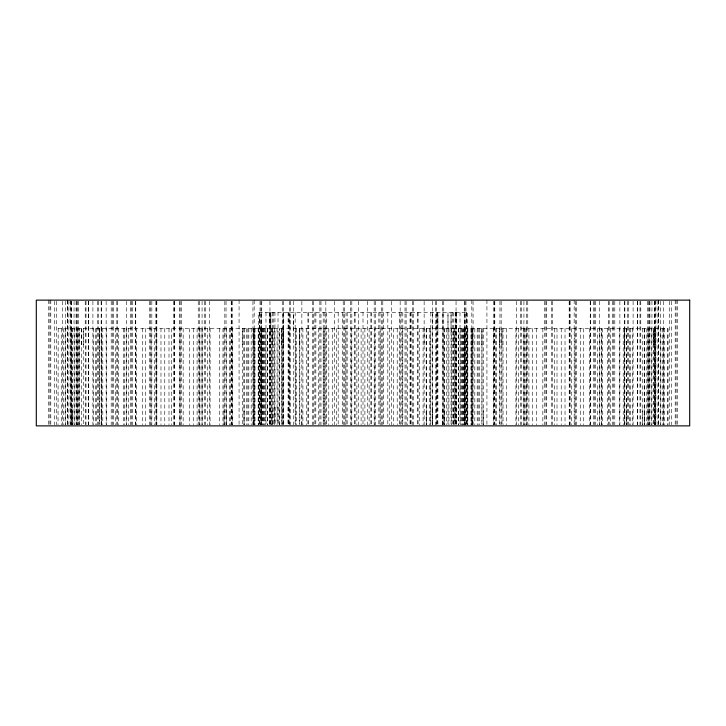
<?xml version="1.0" encoding="UTF-8"?>
<svg xmlns="http://www.w3.org/2000/svg" width="726" height="726" viewBox="0 0 726 726"><rect width="100%" height="100%" fill="white"/><g stroke="black" fill="none" stroke-linecap="round" stroke-linejoin="round"><path stroke-width="0.54" stroke-dasharray="3.63 2.72" d="M71.919 424.792L71.919 409.645M72.564 424.792L72.564 409.645M81.675 344.714L81.675 328.479M83.254 344.714L83.254 328.479L83.254 424.792M99.38 344.714L99.38 328.479L99.38 424.792M101.731 424.792L101.731 409.645M224.025 424.792L224.025 409.645M226.376 424.792L226.376 409.645M242.502 344.714L242.502 328.479L242.502 424.792M244.081 424.792L244.081 409.645M253.192 424.792L253.192 409.645M253.837 344.714L253.837 328.479L253.837 424.792M270.843 331.355L270.843 312.452L270.843 424.764M272.041 424.792L272.041 409.645M272.686 344.714L272.686 328.479M274.963 406.968L274.963 424.764L274.963 312.452M278.013 406.968L278.013 424.764L278.013 312.452M281.797 344.714L281.797 328.479L281.797 424.792M283.376 344.714L283.376 328.479M288.113 406.968L288.113 424.764L288.113 312.452M293.504 331.355L293.504 312.452M299.502 344.714L299.502 328.479L299.502 424.792M301.853 424.792L301.853 409.645M424.147 344.714L424.147 328.479M426.498 424.792L426.498 409.645M432.578 301.263L432.578 424.737L432.496 406.968M437.887 331.355L437.887 312.452L437.887 424.764M442.624 424.792L442.624 409.645M444.203 424.792L444.203 409.645M447.987 331.355L447.987 312.452L447.987 424.764M451.037 331.355L451.037 312.452L451.037 424.764M453.314 424.792L453.314 409.645M453.959 344.714L453.959 328.479L453.959 424.792M455.157 406.968L455.157 424.764L455.157 312.452M472.163 424.792L472.163 409.645M472.808 344.714L472.808 328.479L472.808 424.792M481.919 344.714L481.919 328.479L481.919 424.792M483.498 424.792L483.498 409.645M499.624 344.714L499.624 328.479L499.624 424.792M501.975 344.714L501.975 328.479L501.975 424.792M624.269 344.714L624.269 328.479L624.269 424.792M626.62 424.792L626.62 409.645M642.746 424.792L642.746 409.645M644.325 424.792L644.325 409.645M653.436 344.714L653.436 328.479L653.436 424.792M654.081 344.714L654.081 328.479L654.081 424.792M58.035 328.479L667.965 328.479L667.965 424.746M677.376 300.128L677.376 424.737M676.097 300.128L676.097 424.737M675.198 300.128L675.198 424.737M671.396 301.263L671.396 424.737M669.608 301.263L669.608 424.737M667.82 328.479L667.82 424.746M664.589 328.479L664.589 424.746M663.419 328.479L663.419 424.746M663.319 301.263L663.319 424.737M662.248 328.479L662.248 424.746M660.814 328.479L660.814 424.746M660.651 301.263L660.651 424.737M658.7 300.128L658.7 424.737M658.246 300.128L658.246 424.737M657.919 301.263L657.919 424.737M655.914 300.128L655.914 424.737M655.342 301.263L655.342 424.737L655.288 328.479M654.934 328.479L654.934 424.746M654.562 301.263L654.562 424.737M654.362 301.263L654.362 424.737M651.948 301.263L651.948 424.737M651.422 328.479L651.422 424.746M649.915 301.263L649.915 424.737M649.235 301.263L649.235 424.737M649.053 328.479L649.053 424.746M648.436 301.263L648.436 424.737M648.109 328.479L648.109 424.746M647.61 301.263L647.683 424.737M646.821 328.479L646.802 424.746M644.325 328.479L644.325 424.746M644.234 328.479L644.234 424.746M642.746 328.479L642.746 424.746M640.777 301.263L640.777 424.737M639.987 301.263L639.987 424.737M637.682 301.263L637.737 424.737M637.41 301.263L637.41 424.737M633.099 301.263L633.099 424.737M632.618 328.479L632.618 424.746M630.477 328.479L630.477 424.746M629.614 328.479L629.614 424.746M628.589 301.263L628.589 424.737M627.709 301.263L627.709 424.737M626.62 328.479L626.62 424.746M626.284 328.479L626.284 424.746M624.859 301.263L624.859 424.737M624.669 301.263L624.669 424.737M623.207 328.479L623.207 424.746M619.868 301.263L619.868 424.737M619.714 328.479L619.714 424.746M614.795 301.263L614.795 424.737M613.497 301.263L613.497 424.737M612.526 301.263L612.526 424.737M610.321 328.479L610.321 424.746M609.105 301.263L609.105 424.737M608.796 301.263L608.796 424.737M607.553 328.479L607.553 424.746M602.698 328.479L602.698 424.746M599.803 328.479L599.803 424.746M599.513 301.263L599.513 424.737M597.326 328.479L597.326 424.746M595.656 301.263L595.656 424.737M594.612 301.263L594.612 424.737M593.741 301.263L593.714 424.746M590.665 301.263L590.665 424.737M590.229 301.263L590.229 424.737M589.666 328.479L589.666 424.746M583.405 328.479L583.405 424.746M580.292 328.479L580.292 424.746M576.562 301.263L576.562 424.737M575.273 301.263L575.273 424.737M574.901 328.479L574.901 424.746M574.166 300.128L574.166 424.737M571.743 328.479L571.743 424.746M570.146 301.263L570.146 424.737M569.719 301.263L569.719 424.737M569.166 301.263L569.238 424.746M565.019 328.479L565.019 424.746M561.225 328.479L561.225 424.746M557.005 328.479L557.005 424.746M554.501 328.479L554.501 424.746M552.559 301.263L552.559 424.737M551.27 301.263L551.343 424.746M546.515 301.263L546.515 424.737M545.852 301.263L545.961 424.746M544.291 301.263L544.291 424.737M542.839 328.479L542.839 424.746M536.587 328.479L536.587 424.746M532.53 328.479L532.53 424.746M528.918 328.479L528.918 424.746M527.766 301.263L527.766 424.737M526.568 301.263L526.568 424.737M526.441 328.479L526.441 424.746M524.952 328.479L524.952 424.746M524.925 328.479L524.925 424.746M523.927 301.263L523.927 424.737M523.546 328.479L523.546 424.746M521.304 301.263L521.304 424.737M520.533 301.263L520.533 424.737M518.691 328.479L518.691 424.746M516.449 301.263L516.449 424.737M515.923 328.479L515.923 424.746M506.53 328.479L506.53 424.746M503.036 328.479L503.036 424.746M501.167 301.263L501.167 424.737M499.951 301.263L499.969 424.746M496.638 328.479L496.638 424.746M495.776 328.479L495.776 424.746M494.805 301.263L494.805 424.737M494.352 301.263L494.352 424.737M493.635 328.479L493.635 424.746M493.48 301.263L493.48 424.737M486.928 300.128L486.928 424.737M483.498 328.479L483.498 424.746M482.01 328.479L482.01 424.746M479.423 328.479L479.45 424.746M478.135 328.479L478.135 424.746M477.191 328.479L477.191 424.746M474.822 328.479L474.822 424.746M473.062 301.263L473.062 424.737M472.163 328.479L472.163 424.746M471.827 300.128L471.827 424.737M471.31 328.479L471.31 424.746M470.965 328.479L470.965 424.746M467.834 328.479L467.834 424.746M467.698 328.479L467.698 424.746M467.562 424.737L467.562 312.452L258.438 312.452L258.438 424.737M466.673 312.452L466.673 424.737M466.5 312.452L466.5 424.737M465.965 301.263L465.965 424.737M465.439 328.479L465.439 424.746M465.003 301.263L465.003 424.737M464.876 312.452L464.876 424.737M464.468 328.479L464.468 424.746M464.25 301.263L464.25 424.737M464.005 328.479L464.005 424.746M463.297 328.479L463.297 424.746M462.825 328.479L462.825 424.746M462.117 328.479L462.117 424.746M461.654 328.479L461.654 424.746M460.683 328.479L460.683 424.746M460.012 312.452L460.012 424.737M458.424 328.479L458.424 424.746M458.287 328.479L458.287 424.746M456.708 312.452L456.708 424.737M456.182 312.452L456.182 424.737M456.046 301.263L456.046 424.737M455.565 312.452L455.565 424.737M454.812 328.479L454.812 424.746M453.314 312.452L453.314 424.746M452.216 312.452L452.216 424.737M451.3 328.479L451.3 424.746M448.931 328.479L448.931 424.746M446.699 328.479L446.671 424.746M444.203 328.479L444.203 424.746M444.112 328.479L444.112 424.746M443.749 301.263L443.749 424.737M442.96 312.452L442.96 424.737M442.515 301.263L442.624 424.746M437.569 312.452L437.569 424.737M436.753 312.452L436.753 424.737M436.444 301.263L436.444 424.737M435.409 301.263L435.409 424.737M432.496 312.452L432.496 424.746M430.827 312.452L430.827 424.737M430.355 328.479L430.355 424.746M429.493 328.479L429.493 424.746M426.498 328.479L426.498 424.746M426.162 328.479L426.162 424.746M424.138 301.263L424.147 424.792M423.086 328.479L423.086 424.746M419.592 328.479L419.592 424.746M418.085 312.452L418.085 424.737M417.405 312.452L417.405 424.764M413.548 301.263L413.548 424.737M412.323 301.263L412.323 424.737M411.125 312.452L411.125 424.737M410.199 312.452L410.199 424.746M410.099 312.452L410.099 424.737M407.431 328.479L407.431 424.746M406.124 301.263L406.124 424.737M405.026 301.263L405.026 424.737M402.803 312.452L402.803 424.737M402.576 328.479L402.576 424.746M401.142 312.452L401.169 424.746M400.153 301.263L400.153 424.737M399.681 312.452L399.681 424.746M397.204 328.479L397.204 424.746M393.592 328.479L393.592 424.746M391.568 301.263L391.568 424.737M389.535 328.479L389.535 424.746M387.82 312.452L387.82 424.737M383.283 312.452L383.283 424.746M382.793 301.263L382.793 424.737M381.604 301.263L381.604 424.737M380.17 328.479L380.17 424.746M379.97 312.452L379.97 424.737M378.836 312.452L378.836 424.737M375.324 301.263L375.324 424.737M374.779 328.479L374.779 424.746M374.18 301.263L374.18 424.737M371.621 312.452L371.621 424.746M370.877 312.452L370.877 424.737M369.117 328.479L369.117 424.746M367.311 301.263L367.311 424.737M364.897 328.479L364.897 424.746M363 312.452L363 424.737M361.103 328.479L361.103 424.746M358.689 301.263L358.689 424.737M356.883 328.479L356.883 424.746M355.123 312.452L355.123 424.737M354.379 312.452L354.379 424.746M351.82 301.263L351.82 424.737M351.221 328.479L351.221 424.746M350.676 301.263L350.676 424.737M347.164 312.452L347.164 424.737M346.03 312.452L346.03 424.737M345.83 328.479L345.83 424.746M344.396 301.263L344.396 424.737M343.207 301.263L343.207 424.737M342.717 312.452L342.717 424.746M338.18 312.452L338.18 424.737M336.465 328.479L336.465 424.746M334.432 301.263L334.432 424.737M332.408 328.479L332.408 424.746M328.796 328.479L328.796 424.746M326.319 312.452L326.319 424.746M325.847 301.263L325.847 424.737M324.858 312.452L324.831 424.746M324.794 328.479L324.794 424.746M323.424 328.479L323.424 424.746M323.197 312.452L323.197 424.737M320.974 301.263L320.974 424.737M319.876 301.263L319.876 424.737M318.569 328.479L318.569 424.746M315.901 312.452L315.801 424.746M314.875 312.452L314.875 424.737M313.677 301.263L313.677 424.737M312.452 301.263L312.452 424.737M308.595 312.452L308.595 424.764M307.915 312.452L307.915 424.737M306.408 328.479L306.408 424.746M302.914 328.479L302.914 424.746M301.862 301.263L301.853 424.746M299.838 328.479L299.838 424.746M296.507 328.479L296.507 424.746M295.645 328.479L295.645 424.746M295.173 312.452L295.173 424.737M293.422 301.263L293.504 424.764M290.591 301.263L290.591 424.737M289.556 301.263L289.556 424.737M289.247 312.452L289.247 424.737M288.431 312.452L288.431 424.737M283.485 301.263L283.485 424.737M283.376 312.452L283.376 424.792M283.04 312.452L283.04 424.737M282.251 301.263L282.251 424.737M281.888 328.479L281.888 424.746M277.069 328.479L277.069 424.746M274.7 328.479L274.7 424.746M273.784 312.452L273.784 424.737M272.686 312.452L272.686 424.792M272.041 328.479L272.041 424.746M271.188 328.479L271.188 424.746M270.435 312.452L270.435 424.737M269.954 301.263L269.954 424.737M269.818 312.452L269.818 424.737M269.292 312.452L269.292 424.737M267.712 328.479L267.712 424.746M267.576 328.479L267.576 424.746M265.988 312.452L265.988 424.737M265.317 328.479L265.317 424.746M264.346 328.479L264.346 424.746M263.883 328.479L263.883 424.746M263.175 328.479L263.175 424.746M262.703 328.479L262.703 424.746M261.995 328.479L261.995 424.746M261.75 301.263L261.75 424.737M261.532 328.479L261.532 424.746M261.124 312.452L261.124 424.737M260.997 301.263L260.997 424.737M260.561 328.479L260.561 424.746M260.035 301.263L260.035 424.737M259.5 312.452L259.5 424.737M259.327 312.452L259.327 424.737M258.302 328.479L258.302 424.746M258.166 328.479L258.166 424.746M255.035 328.479L255.035 424.746M254.69 328.479L254.69 424.746M254.173 300.128L254.173 424.737M253.192 328.479L253.192 424.746M252.938 301.263L252.938 424.737M251.178 328.479L251.178 424.746M248.809 328.479L248.809 424.746M247.865 328.479L247.865 424.746M246.55 328.479L246.577 424.746M244.081 328.479L244.081 424.746M243.99 328.479L243.99 424.746M239.072 300.128L239.072 424.737M232.52 301.263L232.52 424.737M232.365 328.479L232.365 424.746M231.648 301.263L231.648 424.737M231.195 301.263L231.195 424.737M230.224 328.479L230.224 424.746M229.362 328.479L229.362 424.746M226.376 328.479L226.376 424.746M226.049 301.263L226.031 424.746M224.833 301.263L224.833 424.737M224.025 328.479L224.025 424.746M222.964 328.479L222.964 424.746M219.47 328.479L219.47 424.746M210.077 328.479L210.077 424.746M209.551 301.263L209.551 424.737M207.309 328.479L207.309 424.746M205.467 301.263L205.467 424.737M204.696 301.263L204.696 424.737M202.454 328.479L202.454 424.746M202.073 301.263L202.073 424.737M201.075 328.479L201.048 424.746M199.559 328.479L199.559 424.746M199.432 301.263L199.432 424.737M198.234 301.263L198.234 424.737M197.082 328.479L197.082 424.746M193.47 328.479L193.47 424.746M189.413 328.479L189.413 424.746M183.161 328.479L183.161 424.746M181.709 301.263L181.709 424.737M180.148 301.263L180.148 424.737M180.039 328.479L180.039 424.746M179.485 301.263L179.485 424.737M174.73 301.263L174.657 424.746M174.603 301.263L174.603 424.737M173.441 301.263L173.441 424.737M171.499 328.479L171.499 424.746M168.995 328.479L168.995 424.746M164.775 328.479L164.775 424.746M160.981 328.479L160.981 424.746M156.834 301.263L156.834 424.737M156.762 328.479L156.762 424.746M156.281 301.263L156.281 424.737M155.854 301.263L155.854 424.737M154.257 328.479L154.257 424.746M151.834 301.263L151.834 424.737M151.099 328.479L151.099 424.746M150.727 301.263L150.727 424.737M149.438 301.263L149.438 424.737M145.708 328.479L145.708 424.746M142.595 328.479L142.595 424.746M136.334 328.479L136.334 424.746M135.771 301.263L135.771 424.737M135.335 301.263L135.335 424.737M132.259 301.263L132.286 424.746M131.388 301.263L131.388 424.737M130.344 301.263L130.344 424.737M128.674 328.479L128.674 424.746M126.487 301.263L126.487 424.737M126.197 328.479L126.197 424.746M124.672 328.479L124.709 424.746M123.302 328.479L123.302 424.746M118.447 328.479L118.447 424.746M117.204 301.263L117.204 424.737M116.895 301.263L116.895 424.737M115.679 328.479L115.679 424.746M113.474 301.263L113.474 424.737M112.503 301.263L112.503 424.737M111.205 301.263L111.205 424.737M106.286 328.479L106.286 424.746M106.132 301.263L106.132 424.737M102.793 328.479L102.793 424.746M101.731 328.479L101.731 424.746M101.331 301.263L101.331 424.737M101.141 301.263L101.141 424.737M99.716 328.479L99.716 424.746M98.291 301.263L98.291 424.737M97.411 301.263L97.411 424.737M96.386 328.479L96.386 424.746M95.523 328.479L95.523 424.746M93.382 328.479L93.382 424.746M92.901 301.263L92.901 424.737M88.59 301.263L88.59 424.737M88.318 301.263L88.318 424.737M88.263 301.263L88.263 424.737M86.013 301.263L86.013 424.737M85.223 301.263L85.223 424.737M81.766 328.479L81.675 424.792M78.39 301.263L78.317 424.737M77.891 328.479L77.891 424.746M77.564 301.263L77.564 424.737M76.947 328.479L76.947 424.746M76.765 301.263L76.765 424.737M76.085 301.263L76.085 424.737M74.578 328.479L74.578 424.746M74.052 301.263L74.052 424.737M72.564 328.479L72.564 424.746M71.919 328.479L71.919 424.746M71.638 301.263L71.638 424.737M71.438 301.263L71.438 424.737M71.066 328.479L71.066 424.746M70.658 301.263L70.712 424.746M70.086 300.128L70.086 424.737M68.081 301.263L68.081 424.737M67.754 300.128L67.754 424.737M67.3 300.128L67.3 424.737M65.349 301.263L65.349 424.737M65.186 328.479L65.186 424.746M63.752 328.479L63.752 424.746M62.681 301.263L62.581 424.746M61.411 328.479L61.411 424.746M58.18 328.479L58.035 424.746M56.392 301.263L56.392 424.737M54.604 301.263L54.604 424.737M50.802 300.128L50.802 424.737M49.903 300.128L49.903 424.737M48.624 300.128L48.624 424.737M601.328 424.746L601.328 328.479L601.291 424.746M279.329 424.746L279.329 328.479L279.301 424.746M79.198 424.746L79.198 328.479L79.179 424.746"/><path stroke-width="1.09" d="M689.7 300.128L36.3 300.128L36.3 425.872L689.7 425.872L689.7 300.128"/></g></svg>
